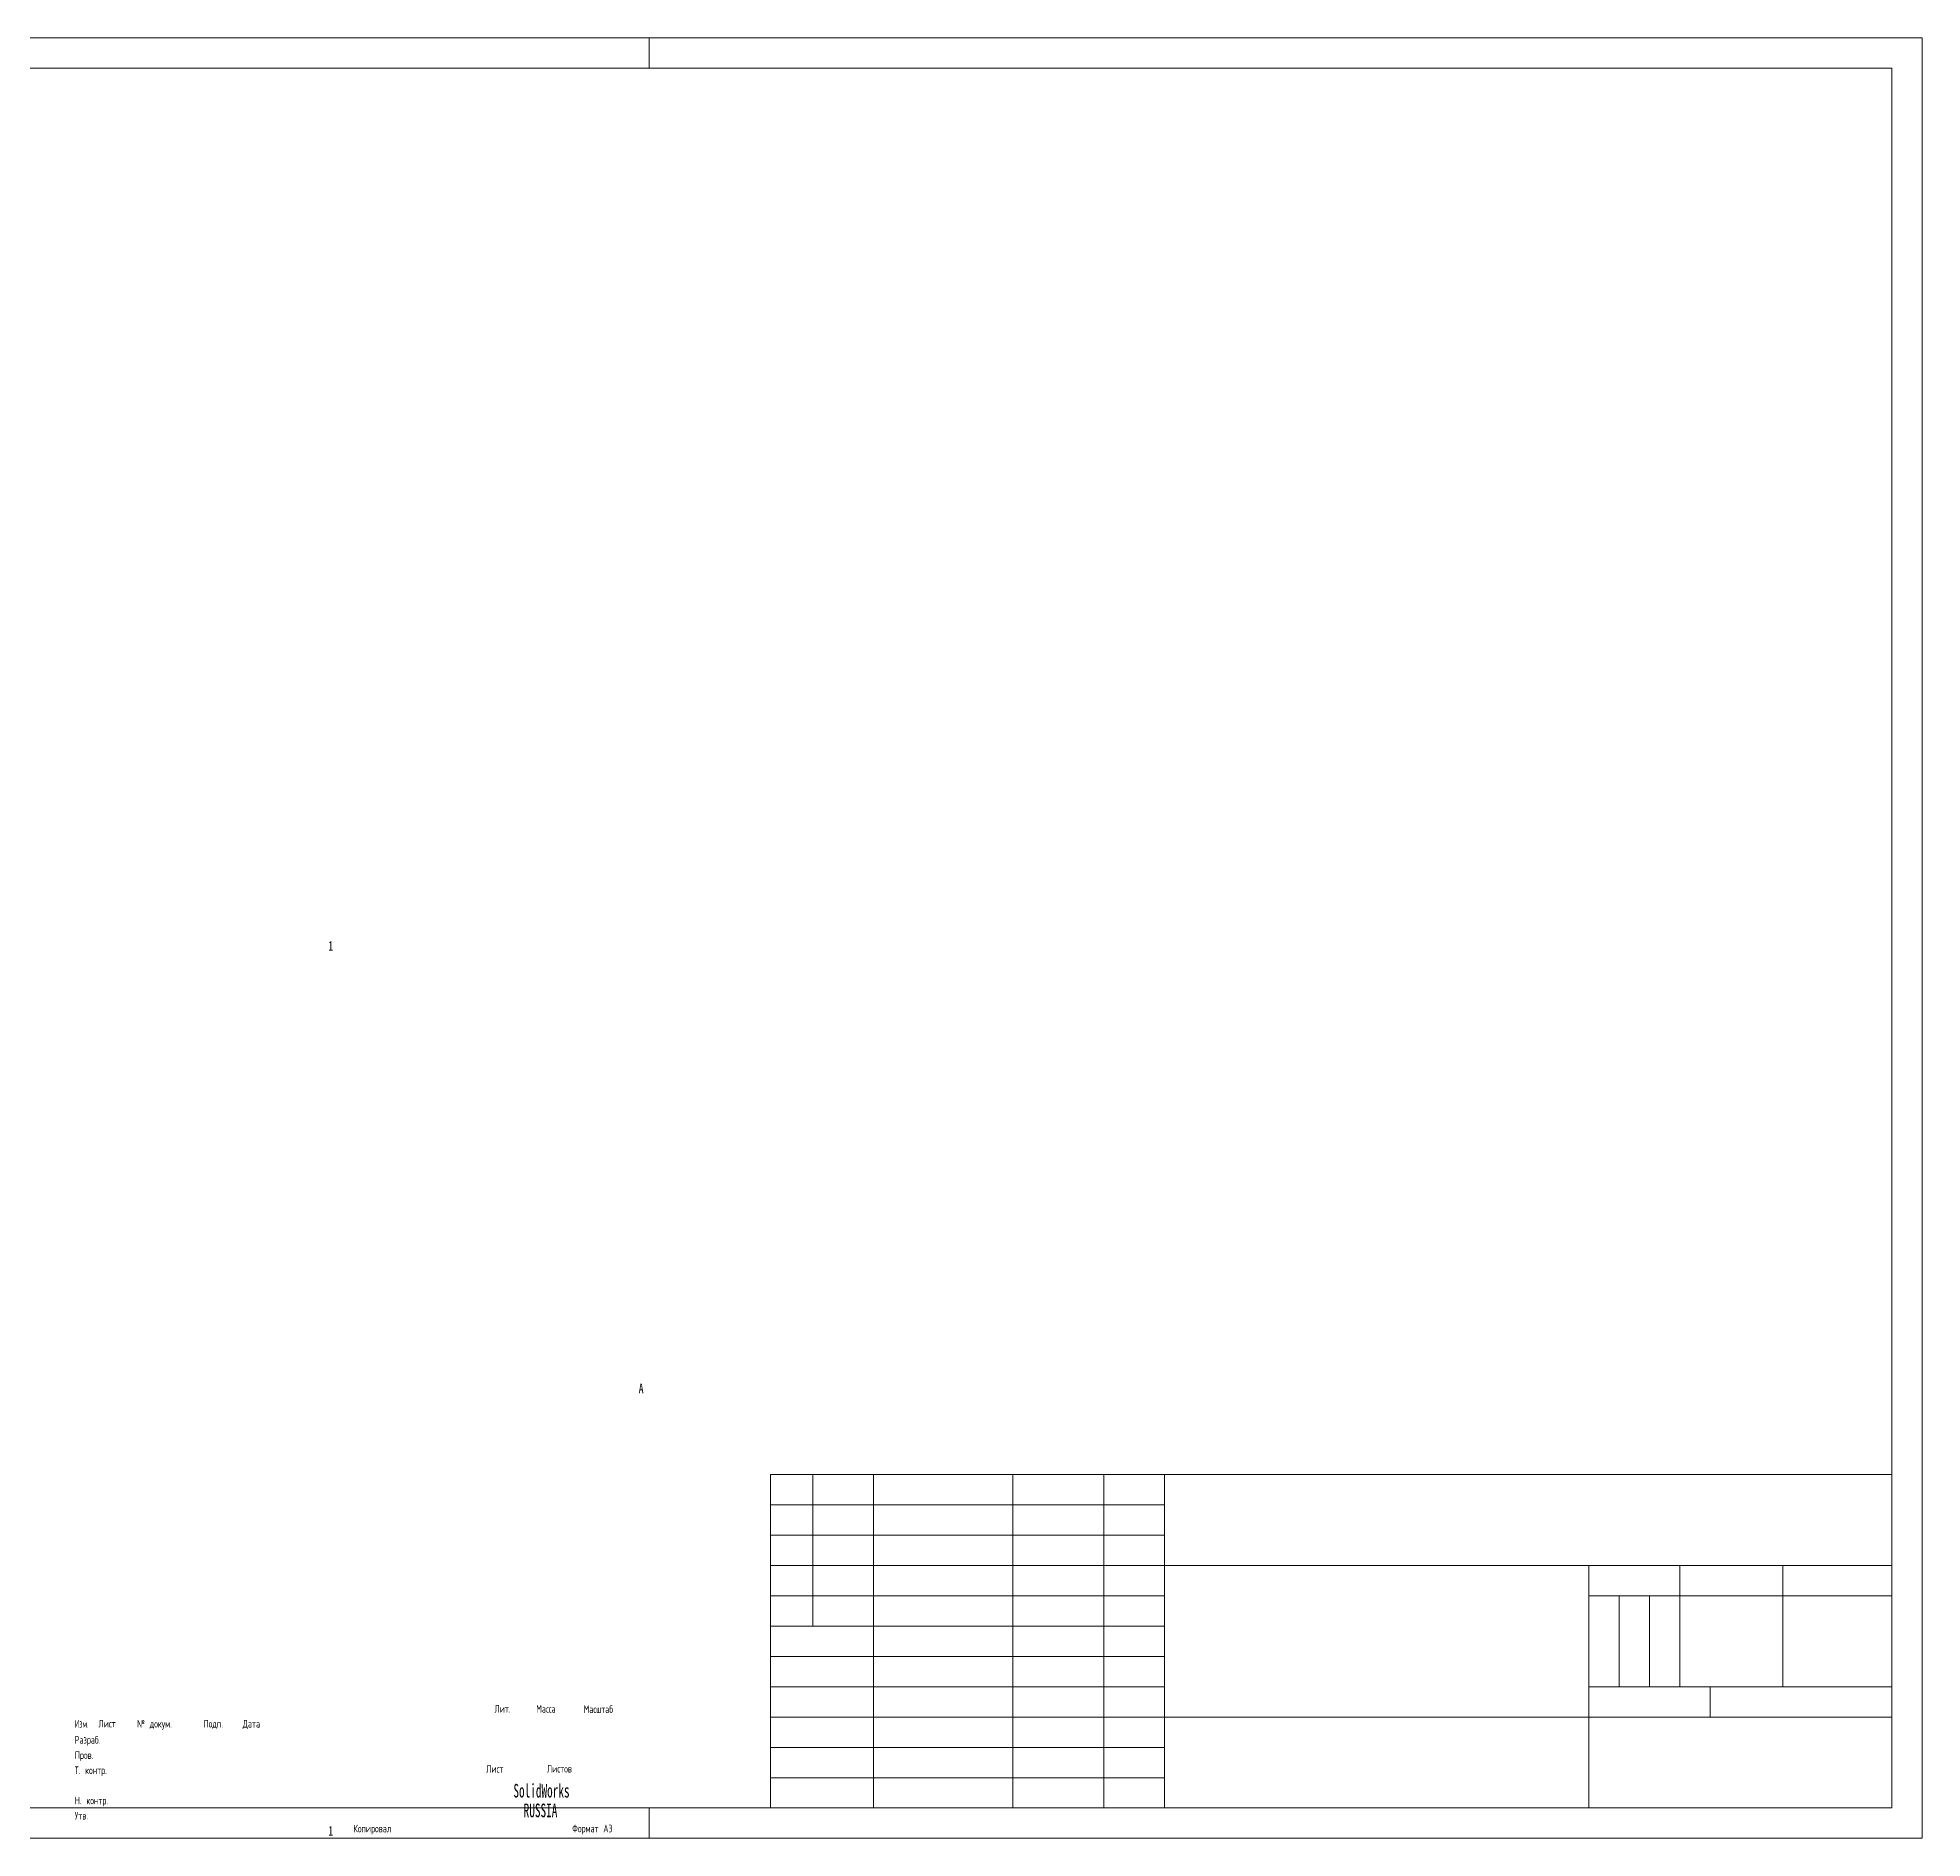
# Model space of a CAD drawing. Header units: millimetres. Extents: x -384 to 840, y 0 to 594.
# Drawn here: x 218 to 840, y 0 to 594 of the extents above; entities that cross this region are included whole.
import ezdxf

# ---------------------------------------------------------------- set-up
doc = ezdxf.new("R2010")
doc.units = ezdxf.units.MM
doc.layers.add('ОСЕВЫЕ', color=7, linetype='Continuous')
doc.styles.add('SLDTEXTSTYLE0', font='TXT', dxfattribs={"width": 0.605, "bigfont": 'bigfont'})
doc.styles.add('SLDTEXTSTYLE1', font='TXT', dxfattribs={"width": 0.55152, "bigfont": 'bigfont'})
doc.styles.add('SLDTEXTSTYLE2', font='TXT', dxfattribs={"width": 0.605})
doc.styles.add('SLDTEXTSTYLE3', font='TXT', dxfattribs={"width": 0.75})

# ---------------------------------------------------------------- blocks, each defined once
blk = doc.blocks.new('SW_NOTE_0')
at = {"color": 0, "linetype": 'Continuous', "lineweight": 0, "char_height": 4.5, "attachment_point": 1, "style": 'SLDTEXTSTYLE2'}
for s, insert in [('SolidWorks', (0, 5.8)), ('RUSSIA', (3.38, -0.7))]:
    blk.add_mtext(s, dxfattribs=dict(at, insert=insert))

msp = doc.modelspace()

# ---------------------------------------------------------------- linework, layer by layer
at = {"color": 7, "linetype": 'Continuous', "lineweight": 15}
for p, q in [((830, 584), (40, 584)), ((830, 10), (830, 584)), ((460, 120), (830, 120)), ((460, 120), (460, 10)), ((474, 70), (474, 120)), ((494, 120), (494, 10)), ((540, 120), (540, 10)), ((570, 120), (570, 10)), ((590, 120), (590, 10)), ((590, 90), (830, 90)), ((730, 90), (730, 10)), ((760, 90), (760, 50)), ((794, 90), (794, 50)), ((460, 80), (590, 80)), ((730, 80), (830, 80)), ((460, 70), (590, 70)), ((730, 50), (830, 50)), ((770, 50), (770, 40)), ((590, 40), (830, 40)), ((40, 10), (830, 10))]:
    msp.add_line(p, q, dxfattribs=at)
at = {"color": 7, "linetype": 'Continuous', "lineweight": 0}
for p, q in [((460, 110), (590, 110)), ((460, 100), (590, 100)), ((460, 90), (590, 90)), ((740, 80), (740, 50)), ((750, 80), (750, 50)), ((460, 60), (590, 60)), ((460, 50), (590, 50)), ((460, 40), (590, 40)), ((460, 30), (590, 30)), ((460, 20), (590, 20))]:
    msp.add_line(p, q, dxfattribs=at)
at = {"layer": 'ОСЕВЫЕ', "lineweight": 0}
for p, q in [((0, 594), (840, 594)), ((840, 594), (840, 0)), ((0, 0), (840, 0))]:
    msp.add_line(p, q, dxfattribs=at)
at = {"layer": 'ОСЕВЫЕ', "lineweight": 15}
for p, q in [((420, 594), (420, 584)), ((420, 10), (420, 0))]:
    msp.add_line(p, q, dxfattribs=at)

# ---------------------------------------------------------------- block references
at = {"color": 7, "linetype": 'Continuous', "lineweight": 0}
msp.add_blockref('SW_NOTE_0', (375.24, 12.16), dxfattribs=at)

# ---------------------------------------------------------------- texts
for s, insert, char_height, attachment_point, style in [('1', (314.97, 295.97), 3.17, 2, 'SLDTEXTSTYLE3'), ('A', (417.37, 149.97), 3.17, 2, 'SLDTEXTSTYLE3'), ('\\M+1844C\\M+18479\\M+18484.', (369.01, 43.96), 2.5, 1, 'SLDTEXTSTYLE0'), ('\\M+1844D\\M+18470\\M+18483\\M+18483\\M+18470', (382.76, 43.96), 2.5, 1, 'SLDTEXTSTYLE0'), ('\\M+1844D\\M+18470\\M+18483\\M+1848A\\M+18484\\M+18470\\M+18471', (398.43, 43.86), 2.5, 1, 'SLDTEXTSTYLE0'), ('\\M+18449\\M+18478\\M+1847D.', (230.54, 39), 2.5, 1, 'SLDTEXTSTYLE1'), ('\\M+1844C\\M+18479\\M+18483\\M+18484', (238.39, 39.06), 2.5, 1, 'SLDTEXTSTYLE0'), ('\\M+18782 \\M+18474\\M+18480\\M+1847B\\M+18485\\M+1847D.', (251.12, 39.03), 2.5, 1, 'SLDTEXTSTYLE0'), ('\\M+18450\\M+18480\\M+18474\\M+18481.', (273.04, 39.03), 2.5, 1, 'SLDTEXTSTYLE0'), ('\\M+18444\\M+18470\\M+18484\\M+18470', (285.97, 39.03), 2.5, 1, 'SLDTEXTSTYLE0'), ('\\M+18451\\M+18470\\M+18478\\M+18482\\M+18470\\M+18471.', (230.52, 33.73), 2.5, 1, 'SLDTEXTSTYLE0'), ('\\M+18450\\M+18482\\M+18480\\M+18472.', (230.56, 28.7), 2.5, 1, 'SLDTEXTSTYLE0'), ('\\M+18453. \\M+1847B\\M+18480\\M+1847E\\M+18484\\M+18482.', (230.5, 23.7), 2.5, 1, 'SLDTEXTSTYLE0'), ('\\M+1844C\\M+18479\\M+18483\\M+18484', (366.24, 24.16), 2.5, 1, 'SLDTEXTSTYLE0'), ('\\M+1844C\\M+18479\\M+18483\\M+18484\\M+18480\\M+18472', (386.3, 24.2), 2.5, 1, 'SLDTEXTSTYLE0'), ('\\M+1844E. \\M+1847B\\M+18480\\M+1847E\\M+18484\\M+18482.', (230.56, 13.72), 2.5, 1, 'SLDTEXTSTYLE0'), ('\\M+18454\\M+18484\\M+18472.', (230.55, 8.7), 2.5, 1, 'SLDTEXTSTYLE0'), ('1', (314.97, 4.03), 3.17, 2, 'SLDTEXTSTYLE3'), ('\\M+1844B\\M+18480\\M+18481\\M+18479\\M+18482\\M+18480\\M+18472\\M+18470\\M+1847C', (322.46, 4.47), 2.5, 1, 'SLDTEXTSTYLE0'), ('\\M+18455\\M+18480\\M+18482\\M+1847D\\M+18470\\M+18484 \\M+184403', (394.63, 4.48), 2.5, 1, 'SLDTEXTSTYLE0')]:
    msp.add_mtext(s, dxfattribs=dict(at, insert=insert, char_height=char_height, attachment_point=attachment_point, style=style))

doc.saveas('drawing.dxf')
